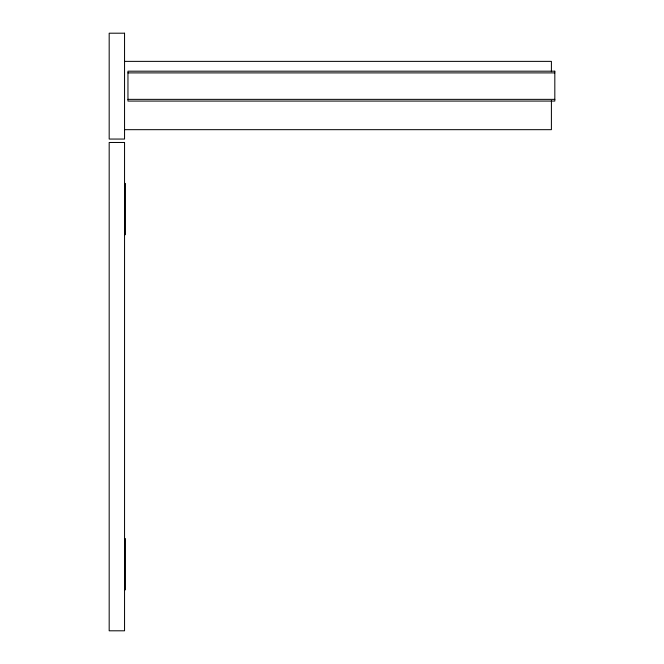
<?xml version="1.0" encoding="UTF-8"?>
<svg xmlns="http://www.w3.org/2000/svg" width="664" height="664" viewBox="0 0 664 664"><rect width="100%" height="100%" fill="white"/><g stroke="black" fill="none" stroke-linecap="round" stroke-linejoin="round"><path stroke-width="1" d="M124.55 61.37L551.402 61.37L551.402 71.72M127.961 72.899L554.822 72.899M127.961 99.359L554.822 99.359M124.55 129.671L551.402 129.671L551.402 100.546M124.55 183.455L125.405 183.455L125.405 234.674L124.55 234.674M124.55 538.595L125.405 538.595L125.405 589.823L124.55 589.823M124.55 33.2L109.178 33.2L109.178 139.058L124.55 139.058L124.55 33.2M554.822 71.189L127.961 71.189L127.961 101.069L554.822 101.069L554.822 71.189M124.55 142.478L109.178 142.478L109.178 630.8L124.55 630.8L124.55 142.478"/></g></svg>
